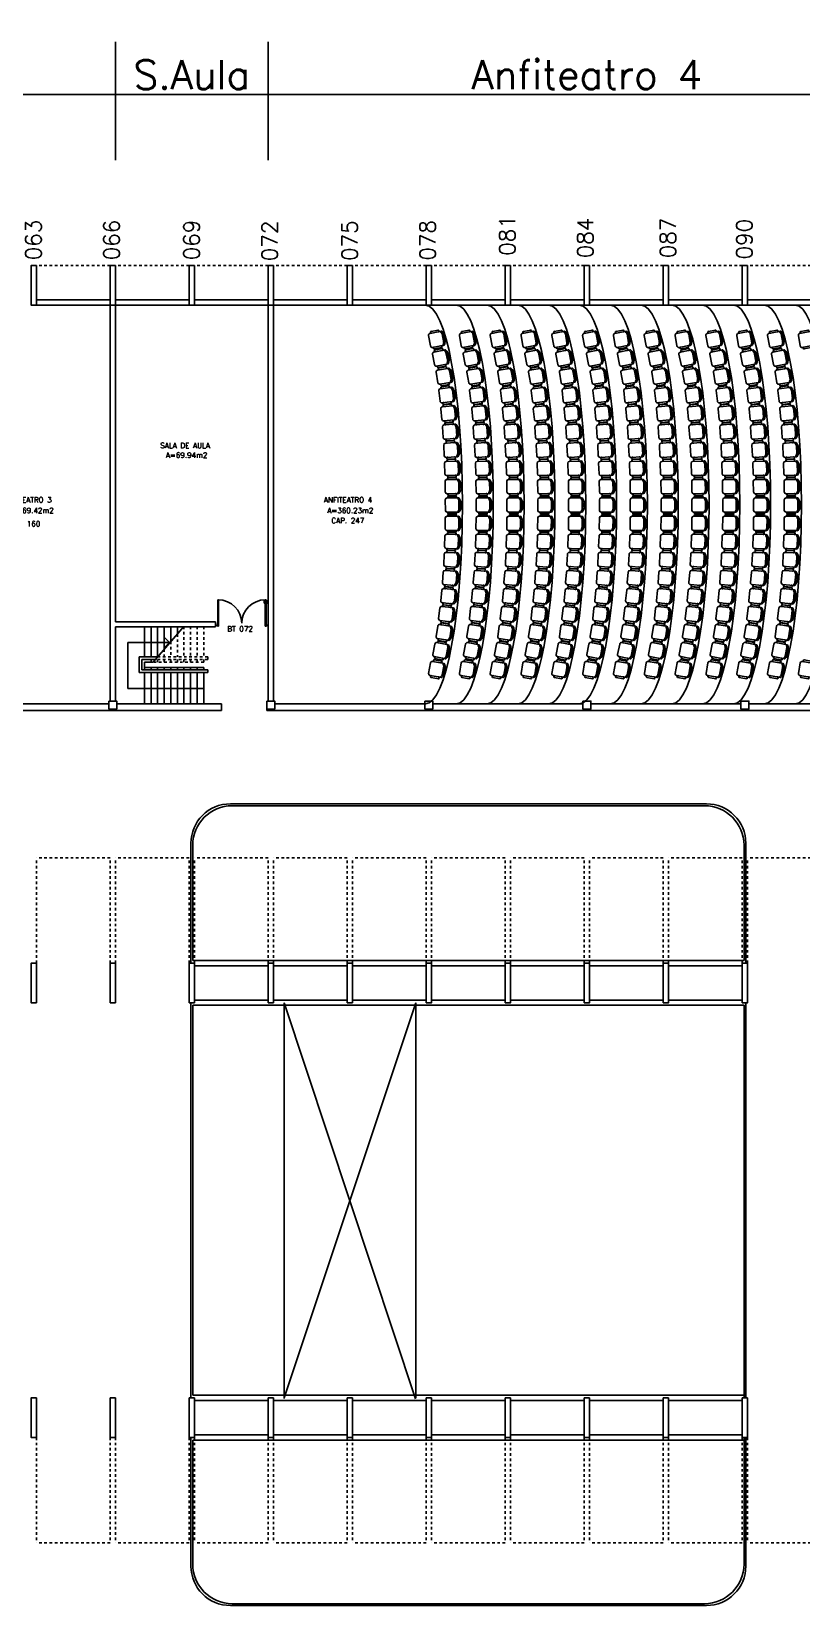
# Model space of a CAD drawing. Extents: x -250 to -5, y 354 to 449.
# Drawn here: x -173.7 to -144.4, y 388.5 to 448.3 of the extents above; entities that cross this region are included whole.
import ezdxf
from ezdxf.enums import TextEntityAlignment as Align

# ---------------------------------------------------------------- set-up
doc = ezdxf.new("R2010")
doc.units = 0
doc.header["$LTSCALE"] = 0.02
doc.header["$MEASUREMENT"] = 0
doc.header["$PDMODE"] = 98
doc.linetypes.add('HIDDEN2', pattern=[0.1875, 0.125, -0.0625])
doc.layers.get('0').update_dxf_attribs({"linetype": 'CONTINUOUS'})
doc.layers.get('DEFPOINTS').update_dxf_attribs({"linetype": 'CONTINUOUS'})
for name, color, linetype in [('ALV', 2, 'CONTINUOUS'), ('ESC', 1, 'CONTINUOUS'), ('ESQ', 2, 'CONTINUOUS'), ('ESTR', 3, 'CONTINUOUS'), ('LAYOUT-ANF', 1, 'CONTINUOUS'), ('NOPILAR1', 2, 'CONTINUOUS'), ('PISO', 1, 'CONTINUOUS'), ('PROJ', 1, 'HIDDEN2'), ('TEXTO', 2, 'CONTINUOUS'), ('TEXTO-CENTRO-CUSTO', 2, 'CONTINUOUS'), ('TEXTO-ENDEREÇO', 2, 'CONTINUOUS'), ('ÁREA', 2, 'CONTINUOUS')]:
    doc.layers.add(name, color=color, linetype=linetype)
doc.styles.add('1', font='romans.shx')
doc.styles.add('NOPILAR', font='simplex.shx', dxfattribs={"height": 0.6})
doc.styles.add('UNB-100', font='simplex.shx', dxfattribs={"height": 0.2})
doc.styles.add('UNB-100-1', font='simplex.shx', dxfattribs={"height": 0.2})
doc.dimstyles.new('1-600', dxfattribs={"dimtxt": 1.1, "dimasz": 2.5, "dimexe": 2, "dimexo": 4, "dimgap": 0.2, "dimtad": 1, "dimdec": 0, "dimzin": 4, "dimdsep": 46, "dimlunit": 6, "dimtxsty": '1', "dimblk1": 'NONE', "dimblk2": 'NONE', "dimsah": 1, "dimcen": 0, "dimclrd": 2, "dimclre": 2, "dimclrt": 2, "dimadec": 0, "dimazin": 0, "dimtfac": 1, "dimtdec": 0, "dimtmove": 2, "dimatfit": 3, "dimldrblk": 'NONE', "dimfxl": 0, "dimtolj": 1, "dimtzin": 0, "dimarcsym": 0})

# ---------------------------------------------------------------- blocks, each defined once
blk = doc.blocks.new('PILB-TTS')
blk.add_lwpolyline([(-0.3, 0.306), (0, 0.306), (0, 0), (-0.3, 0)], close=True)
blk = doc.blocks.new('ESCB-TTS')
at = {"color": 1}
for p, q in [((-2.701, 0.004), (-2.701, -1.143)), ((-2.451, 0.004), (-2.451, -1.143)), ((-1.201, 0.004), (-2.375, -1.343)), ((-2.201, 0.004), (-2.201, -1.143)), ((-1.951, 0.004), (-1.951, -0.856)), ((-1.701, 0.004), (-1.701, -0.57)), ((-1.451, -0.283), (-1.451, 0.004)), ((-2.201, -1.143), (-2.899, -1.143)), ((-2.899, -1.746), (-2.899, -1.143)), ((-0.299, -1.746), (-2.899, -1.746)), ((-2.288, -1.243), (-2.799, -1.243)), ((-2.799, -1.646), (-2.799, -1.243)), ((-0.299, -1.646), (-2.799, -1.646)), ((-2.375, -1.343), (-2.701, -1.343)), ((-2.701, -1.343), (-2.701, -1.646)), ((-1.942, -1.547), (-2.701, -1.547)), ((-2.701, -1.746), (-2.701, -2.897)), ((-2.451, -1.243), (-2.451, -1.343)), ((-2.451, -1.547), (-2.451, -1.646)), ((-2.451, -1.746), (-2.451, -2.897)), ((-2.201, -1.243), (-2.201, -1.343)), ((-2.201, -1.547), (-2.201, -1.646)), ((-2.201, -1.746), (-2.201, -2.897)), ((-1.951, -1.547), (-1.951, -1.646)), ((-1.951, -1.746), (-1.951, -2.897)), ((-1.665, -1.547), (-1.942, -1.547)), ((-0.944, -1.547), (-1.73, -1.547)), ((-1.701, -1.547), (-1.701, -1.646)), ((-1.701, -1.746), (-1.701, -2.897)), ((-1.451, -1.243), (-1.451, -1.343)), ((-1.451, -1.547), (-1.451, -1.646)), ((-1.451, -1.746), (-1.451, -2.897)), ((-1.201, -1.547), (-1.201, -1.646)), ((-1.201, -1.746), (-1.201, -2.897)), ((-0.951, -1.547), (-0.951, -1.646)), ((-0.951, -1.746), (-0.951, -2.897)), ((-0.451, -1.547), (-0.944, -1.547)), ((-0.701, -1.547), (-0.701, -1.646)), ((-0.701, -1.746), (-0.701, -2.897)), ((-0.451, -1.547), (-0.451, -1.646)), ((-0.451, -1.746), (-0.451, -2.897)), ((-0.299, -1.746), (-0.299, -1.646))]:
    blk.add_line(p, q, dxfattribs=at)
at = {"color": 1, "linetype": 'HIDDEN2'}
for p, q in [((-1.201, 0.004), (-1.201, -1.143)), ((-0.951, 0.004), (-0.951, -1.143)), ((-0.701, 0.004), (-0.701, -1.143)), ((-0.451, 0.004), (-0.451, -1.143)), ((-1.701, -0.57), (-1.701, -1.143)), ((-1.451, -0.283), (-1.451, -1.143)), ((-0.299, -1.143), (-2.201, -1.143)), ((-1.951, -0.856), (-1.951, -1.143)), ((-0.299, -1.243), (-0.299, -1.143)), ((-0.451, -1.343), (-2.375, -1.343)), ((-0.299, -1.243), (-2.288, -1.243)), ((-1.951, -1.243), (-1.951, -1.343)), ((-1.701, -1.243), (-1.701, -1.343)), ((-1.201, -1.243), (-1.201, -1.343)), ((-0.951, -1.243), (-0.951, -1.343)), ((-0.701, -1.243), (-0.701, -1.343)), ((-0.451, -1.243), (-0.451, -1.343))]:
    blk.add_line(p, q, dxfattribs=at)
blk = doc.blocks.new('PTDP-TTS')
at = {"color": 2}
for p, q in [((0.084, 0.9), (0.115, 0.9)), ((0.084, -0.1), (0.084, 0.9)), ((0.114, -0.1), (0.114, 0.9)), ((1.884, 0.9), (1.914, 0.9)), ((1.884, -0.1), (1.884, 0.9)), ((1.914, -0.1), (1.914, 0.9)), ((0.084, -0.1), (0.115, -0.1)), ((1.885, -0.101), (1.915, -0.101))]:
    blk.add_line(p, q, dxfattribs=at)
at = {"color": 1}
for centre, radius, start, end in [((0.114, 0.006), 0.892, 0, 90), ((1.899, 0.006), 0.892, 90, 180), ((0.098, 0), 0.098, 180, 270), ((1.896, -0.001), 0.0991, 271.7192, 0)]:
    blk.add_arc(centre, radius, start, end, dxfattribs=at)
at = {"layer": 'ESQ', "color": 1}
for p, q in [((0.044, 0.86), (0.044, 0.77)), ((0.044, 0.86), (0.084, 0.86)), ((0.054, 0.77), (0.044, 0.77)), ((0.054, 0.85), (0.054, 0.77)), ((0.054, 0.85), (0.084, 0.85)), ((0.154, 0.86), (0.114, 0.86)), ((0.144, 0.85), (0.114, 0.85)), ((0.144, 0.85), (0.144, 0.77)), ((0.144, 0.77), (0.154, 0.77)), ((0.154, 0.86), (0.154, 0.77))]:
    blk.add_line(p, q, dxfattribs=at)
blk = doc.blocks.new('*D47')
at = {"color": 2, "linetype": 'ByBlock', "transparency": 16777216}
for p, q in [((-178.088, 433.655), (-178.088, 438.155)), ((-159.888, 433.655), (-159.888, 438.155)), ((-178.088, 436.155), (-159.888, 436.155))]:
    blk.add_line(p, q, dxfattribs=at)
at = {"layer": 'DEFPOINTS', "color": 0, "linetype": 'ByBlock', "transparency": 16777216}
for p in [(-159.888, 436.155), (-178.088, 429.655), (-159.888, 429.655)]:
    blk.add_point(p, dxfattribs=at)
at = {"color": 2, "linetype": 'ByBlock', "transparency": 16777216, "insert": (-168.988, 436.905), "char_height": 1.1, "attachment_point": 5, "style": '1'}
blk.add_mtext('\\A1;Anfiteatro 3', dxfattribs=at)
blk = doc.blocks.new('_NONE')
at = {"color": 0, "linetype": 'ByBlock'}
blk.add_circle((0, 0), 0.25, dxfattribs=at)
blk = doc.blocks.new('*D45')
at = {"color": 2, "linetype": 'ByBlock', "transparency": 16777216}
for p, q in [((-154.088, 433.655), (-154.088, 438.155)), ((-129.888, 433.655), (-129.888, 438.155)), ((-154.088, 436.155), (-129.888, 436.155))]:
    blk.add_line(p, q, dxfattribs=at)
at = {"layer": 'DEFPOINTS', "color": 0, "linetype": 'ByBlock', "transparency": 16777216}
for p in [(-129.888, 436.155), (-154.088, 429.655), (-129.888, 429.655)]:
    blk.add_point(p, dxfattribs=at)
at = {"color": 2, "linetype": 'ByBlock', "transparency": 16777216, "insert": (-141.988, 436.905), "char_height": 1.1, "attachment_point": 5, "style": '1'}
blk.add_mtext('\\A1;Anfiteatro 4', dxfattribs=at)
blk = doc.blocks.new('*D44')
at = {"color": 2, "linetype": 'ByBlock', "transparency": 16777216}
for p, q in [((-159.888, 433.655), (-159.888, 438.155)), ((-154.088, 433.655), (-154.088, 438.155)), ((-159.888, 436.155), (-154.088, 436.155))]:
    blk.add_line(p, q, dxfattribs=at)
at = {"layer": 'DEFPOINTS', "color": 0, "linetype": 'ByBlock', "transparency": 16777216}
for p in [(-154.088, 436.155), (-159.888, 429.655), (-154.088, 429.655)]:
    blk.add_point(p, dxfattribs=at)
at = {"color": 2, "linetype": 'ByBlock', "transparency": 16777216, "insert": (-156.988, 436.905), "char_height": 1.1, "attachment_point": 5, "style": '1'}
blk.add_mtext('\\A1;S.Aula', dxfattribs=at)
blk = doc.blocks.new('CHAIR7')
for p, q in [((0, 9), (0, -9)), ((20, 12), (3, 12)), ((5.125, 15.041986), (17.875, 15.041986)), ((23, -7.440115), (23, 7.440115)), ((3, -12), (20, -12)), ((5.125, -15), (17.875, -15))]:
    blk.add_line(p, q)
for centre, radius, start, end in [((3, 9), 3, 90, 180), ((5.5625, 13.541986), 1.5625, 73.739795, 286.260205), ((17.4375, 13.541986), 1.5625, 253.739795, 106.260205), ((20, 9), 3, 62.415559, 90), ((22.344677, 11.120498), 1.096801, 53.309935, 212.027413), ((4.823592, 0), 19.640192, 327.575753, 32.424247), ((7, 0), 20, 323.130102, 36.869898), ((3, -9), 3, 180, 270), ((5.5625, -13.5), 1.5625, 73.739795, 286.260205), ((17.4375, -13.5), 1.5625, 253.739795, 106.260205), ((20, -9), 3, 270, 297.584441), ((22.344677, -11.120498), 1.096801, 147.972587, 306.690065)]:
    blk.add_arc(centre, radius, start, end)

msp = doc.modelspace()

# ---------------------------------------------------------------- linework, layer by layer
at = {"layer": 'ALV'}
for p, q in [((-173.496, 438.103), (-170.696, 438.103)), ((-173.496, 437.903), (-170.696, 437.903)), ((-170.696, 437.903), (-170.696, 422.867)), ((-170.496, 438.103), (-167.696, 438.103)), ((-170.496, 437.903), (-170.496, 425.88)), ((-170.496, 437.903), (-167.696, 437.903)), ((-167.496, 438.103), (-164.696, 438.103)), ((-167.496, 437.903), (-164.696, 437.903)), ((-164.696, 437.903), (-164.696, 422.867)), ((-164.496, 438.103), (-161.696, 438.103)), ((-164.496, 437.903), (-164.496, 422.867)), ((-164.496, 437.903), (-161.696, 437.903)), ((-161.496, 438.103), (-158.696, 438.103)), ((-161.496, 437.903), (-158.696, 437.903)), ((-158.496, 438.103), (-155.696, 438.103)), ((-158.496, 437.903), (-155.696, 437.903)), ((-155.496, 438.103), (-152.696, 438.103)), ((-155.496, 437.903), (-152.696, 437.903)), ((-152.496, 438.103), (-149.696, 438.103)), ((-152.496, 437.903), (-149.696, 437.903)), ((-149.496, 438.103), (-146.696, 438.103)), ((-149.496, 437.903), (-146.696, 437.903)), ((-146.496, 438.103), (-143.696, 438.103)), ((-146.496, 437.903), (-143.696, 437.903)), ((-170.496, 425.88), (-166.691, 425.88)), ((-170.496, 425.68), (-166.691, 425.68)), ((-170.496, 425.68), (-170.496, 422.867)), ((-166.691, 425.88), (-166.691, 425.68)), ((-170.746, 422.763), (-176.446, 422.763)), ((-170.446, 422.763), (-166.469, 422.763)), ((-166.469, 422.513), (-166.469, 422.763)), ((-158.746, 422.763), (-164.446, 422.763)), ((-152.746, 422.763), (-158.446, 422.763)), ((-146.746, 422.763), (-152.446, 422.763)), ((-140.746, 422.763), (-146.446, 422.763)), ((-170.595, 422.513), (-176.594, 422.513)), ((-166.469, 422.513), (-170.945, 422.513)), ((-164.746, 422.562), (-164.746, 422.513)), ((-158.595, 422.513), (-164.746, 422.513)), ((-152.595, 422.513), (-158.594, 422.513)), ((-146.595, 422.513), (-152.594, 422.513)), ((-140.446, 422.513), (-146.594, 422.513))]:
    msp.add_line(p, q, dxfattribs=at)
at = {"layer": 'ESC'}
for p, q in [((-170.02, 425.09), (-170.02, 423.338)), ((-168.441, 425.09), (-170.02, 425.09)), ((-168.441, 425.09), (-168.617, 425.267)), ((-168.441, 425.09), (-168.617, 424.913)), ((-167.144, 423.338), (-170.02, 423.338))]:
    msp.add_line(p, q, dxfattribs=at)
at = {"layer": 'ESQ'}
for p, q in [((-164.85, 426.673), (-164.809, 426.673)), ((-164.85, 426.673), (-164.85, 426.583)), ((-164.84, 426.583), (-164.849, 426.583)), ((-164.84, 426.663), (-164.84, 426.583)), ((-164.84, 426.663), (-164.809, 426.663)), ((-164.739, 426.673), (-164.779, 426.673)), ((-164.749, 426.663), (-164.779, 426.663)), ((-164.749, 426.663), (-164.749, 426.583)), ((-164.749, 426.583), (-164.74, 426.583)), ((-164.739, 426.673), (-164.739, 426.583))]:
    msp.add_line(p, q, dxfattribs=at)
at = {"layer": 'ESTR'}
for points in [[(-173.496, 439.403), (-173.496, 437.903), (-173.696, 437.903), (-173.696, 439.403)], [(-170.496, 439.403), (-170.496, 437.903), (-170.696, 437.903), (-170.696, 439.403)], [(-167.496, 439.403), (-167.496, 437.903), (-167.696, 437.903), (-167.696, 439.403)], [(-164.496, 439.403), (-164.496, 437.903), (-164.696, 437.903), (-164.696, 439.403)], [(-161.496, 439.403), (-161.496, 437.903), (-161.696, 437.903), (-161.696, 439.403)], [(-158.496, 439.403), (-158.496, 437.903), (-158.696, 437.903), (-158.696, 439.403)], [(-155.496, 439.403), (-155.496, 437.903), (-155.696, 437.903), (-155.696, 439.403)], [(-152.496, 439.403), (-152.496, 437.903), (-152.696, 437.903), (-152.696, 439.403)], [(-149.496, 439.403), (-149.496, 437.903), (-149.696, 437.903), (-149.696, 439.403)], [(-146.496, 439.403), (-146.496, 437.903), (-146.696, 437.903), (-146.696, 439.403)], [(-173.496, 412.912), (-173.496, 411.412), (-173.696, 411.412), (-173.696, 412.912)], [(-170.496, 412.912), (-170.496, 411.412), (-170.696, 411.412), (-170.696, 412.912)], [(-167.496, 412.912), (-167.496, 411.412), (-167.696, 411.412), (-167.696, 412.912)], [(-164.496, 412.912), (-164.496, 411.412), (-164.696, 411.412), (-164.696, 412.912)], [(-161.496, 412.912), (-161.496, 411.412), (-161.696, 411.412), (-161.696, 412.912)], [(-158.496, 412.912), (-158.496, 411.412), (-158.696, 411.412), (-158.696, 412.912)], [(-155.496, 412.912), (-155.496, 411.412), (-155.696, 411.412), (-155.696, 412.912)], [(-152.496, 412.912), (-152.496, 411.412), (-152.696, 411.412), (-152.696, 412.912)], [(-149.496, 412.912), (-149.496, 411.412), (-149.696, 411.412), (-149.696, 412.912)], [(-146.496, 412.912), (-146.496, 411.412), (-146.696, 411.412), (-146.696, 412.912)], [(-173.496, 396.402), (-173.496, 394.902), (-173.696, 394.902), (-173.696, 396.402)], [(-170.496, 396.402), (-170.496, 394.902), (-170.696, 394.902), (-170.696, 396.402)], [(-167.496, 396.402), (-167.496, 394.902), (-167.696, 394.902), (-167.696, 396.402)], [(-164.496, 396.402), (-164.496, 394.902), (-164.696, 394.902), (-164.696, 396.402)], [(-161.496, 396.402), (-161.496, 394.902), (-161.696, 394.902), (-161.696, 396.402)], [(-158.496, 396.402), (-158.496, 394.902), (-158.696, 394.902), (-158.696, 396.402)], [(-155.496, 396.402), (-155.496, 394.902), (-155.696, 394.902), (-155.696, 396.402)], [(-152.496, 396.402), (-152.496, 394.902), (-152.696, 394.902), (-152.696, 396.402)], [(-149.496, 396.402), (-149.496, 394.902), (-149.696, 394.902), (-149.696, 396.402)], [(-146.496, 396.402), (-146.496, 394.902), (-146.696, 394.902), (-146.696, 396.402)]]:
    msp.add_lwpolyline(points, close=True, dxfattribs=at)
at = {"layer": 'LAYOUT-ANF'}
for centre, ratio in [((-158.726, 430.333), 0.185811), ((-157.556, 430.333), 0.185811), ((-156.386, 430.333), 0.185811), ((-155.216, 430.333), 0.185811), ((-154.046, 430.333), 0.185811), ((-152.876, 430.333), 0.185811), ((-151.706, 430.333), 0.185811), ((-150.536, 430.333), 0.185811), ((-149.366, 430.333), 0.185811), ((-148.196, 430.333), 0.185811), ((-147.026, 430.333), 0.185811), ((-145.856, 430.333), 0.185811), ((-144.686, 430.333), 0.185875)]:
    msp.add_ellipse(centre, major_axis=(0, 7.57), ratio=ratio, start_param=3.141593, end_param=6.283185, dxfattribs=at)
at = {"layer": 'PISO'}
for p, q in [((-148.061, 418.963), (-166.131, 418.963)), ((-148.131, 418.893), (-166.061, 418.893)), ((-167.631, 412.912), (-167.631, 417.463)), ((-167.561, 413.012), (-167.561, 417.393)), ((-146.631, 413.012), (-146.631, 417.393)), ((-146.561, 412.912), (-146.561, 417.463)), ((-167.631, 396.402), (-167.631, 411.412)), ((-167.561, 396.502), (-167.561, 411.312)), ((-164.096, 411.412), (-159.098, 396.369)), ((-164.096, 411.412), (-164.096, 396.379)), ((-159.085, 411.412), (-164.096, 396.402)), ((-159.085, 411.412), (-159.085, 396.409)), ((-146.631, 411.312), (-146.631, 396.402)), ((-146.561, 411.412), (-146.561, 396.402)), ((-167.631, 394.902), (-167.631, 390.018)), ((-167.561, 394.802), (-167.561, 390.088)), ((-146.631, 394.902), (-146.631, 390.088)), ((-146.561, 394.902), (-146.561, 390.018)), ((-148.131, 388.588), (-166.061, 388.588)), ((-148.061, 388.518), (-166.131, 388.518))]:
    msp.add_line(p, q, dxfattribs=at)
at = {"layer": 'PISO', "color": 1}
for p, q in [((-167.561, 413.012), (-146.631, 413.012)), ((-167.496, 412.812), (-164.696, 412.812)), ((-164.496, 412.812), (-161.696, 412.812)), ((-161.496, 412.812), (-158.696, 412.812)), ((-158.496, 412.812), (-155.696, 412.812)), ((-155.496, 412.812), (-152.696, 412.812)), ((-152.496, 412.812), (-149.696, 412.812)), ((-149.496, 412.812), (-146.696, 412.812)), ((-146.631, 411.312), (-167.561, 411.312)), ((-164.696, 411.512), (-167.496, 411.512)), ((-161.696, 411.512), (-164.496, 411.512)), ((-158.696, 411.512), (-161.496, 411.512)), ((-155.696, 411.512), (-158.496, 411.512)), ((-152.696, 411.512), (-155.496, 411.512)), ((-149.696, 411.512), (-152.496, 411.512)), ((-146.696, 411.512), (-149.496, 411.512)), ((-167.561, 396.502), (-146.631, 396.502)), ((-167.496, 396.302), (-164.696, 396.302)), ((-164.496, 396.302), (-161.696, 396.302)), ((-161.496, 396.302), (-158.696, 396.302)), ((-158.496, 396.302), (-155.696, 396.302)), ((-155.496, 396.302), (-152.696, 396.302)), ((-152.496, 396.302), (-149.696, 396.302)), ((-149.496, 396.302), (-146.696, 396.302)), ((-146.631, 394.802), (-167.561, 394.802)), ((-164.696, 395.002), (-167.496, 395.002)), ((-161.696, 395.002), (-164.496, 395.002)), ((-158.696, 395.002), (-161.496, 395.002)), ((-155.696, 395.002), (-158.496, 395.002)), ((-152.696, 395.002), (-155.496, 395.002)), ((-149.696, 395.002), (-152.496, 395.002)), ((-146.696, 395.002), (-149.496, 395.002))]:
    msp.add_line(p, q, dxfattribs=at)
at = {"layer": 'PISO'}
for centre, start, end in [((-166.131, 417.463), 90, 180), ((-166.061, 417.393), 90, 180), ((-148.131, 417.393), 360, 90), ((-148.061, 417.463), 0, 90), ((-166.131, 390.018), 180, 270), ((-166.061, 390.088), 180, 270), ((-148.131, 390.088), 270, 0), ((-148.061, 390.018), 270, 0)]:
    msp.add_arc(centre, 1.5, start, end, dxfattribs=at)
at = {"layer": 'PROJ'}
for p, q in [((-170.696, 439.403), (-173.496, 439.403)), ((-167.696, 439.403), (-170.496, 439.403)), ((-164.696, 439.403), (-167.496, 439.403)), ((-161.696, 439.403), (-164.496, 439.403)), ((-158.696, 439.403), (-161.496, 439.403)), ((-155.696, 439.403), (-158.496, 439.403)), ((-152.696, 439.403), (-155.496, 439.403)), ((-149.696, 439.403), (-152.496, 439.403)), ((-146.696, 439.403), (-149.496, 439.403)), ((-143.696, 439.403), (-146.496, 439.403)), ((-173.496, 412.912), (-173.496, 416.912)), ((-170.696, 416.912), (-173.496, 416.912)), ((-170.696, 412.912), (-170.696, 416.912)), ((-167.696, 416.912), (-170.496, 416.912)), ((-170.496, 412.912), (-170.496, 416.912)), ((-167.696, 412.912), (-167.696, 416.912)), ((-167.496, 412.912), (-167.496, 416.912)), ((-164.696, 416.912), (-167.496, 416.912)), ((-164.696, 412.912), (-164.696, 416.912)), ((-164.496, 412.912), (-164.496, 416.912)), ((-161.696, 416.912), (-164.496, 416.912)), ((-161.696, 412.912), (-161.696, 416.912)), ((-161.496, 412.912), (-161.496, 416.912)), ((-158.696, 416.912), (-161.496, 416.912)), ((-158.696, 412.912), (-158.696, 416.912)), ((-158.496, 412.912), (-158.496, 416.912)), ((-155.696, 416.912), (-158.496, 416.912)), ((-155.696, 412.912), (-155.696, 416.912)), ((-152.696, 416.912), (-155.496, 416.912)), ((-155.496, 412.912), (-155.496, 416.912)), ((-152.696, 412.912), (-152.696, 416.912)), ((-152.496, 412.912), (-152.496, 416.912)), ((-149.696, 416.912), (-152.496, 416.912)), ((-149.696, 412.912), (-149.696, 416.912)), ((-146.696, 416.912), (-149.496, 416.912)), ((-149.496, 412.912), (-149.496, 416.912)), ((-146.696, 412.912), (-146.696, 416.912)), ((-146.496, 412.912), (-146.496, 416.912)), ((-143.696, 416.912), (-146.496, 416.912)), ((-173.496, 394.902), (-173.496, 390.902)), ((-170.696, 394.902), (-170.696, 390.902)), ((-170.496, 394.902), (-170.496, 390.902)), ((-167.696, 394.902), (-167.696, 390.902)), ((-167.496, 394.902), (-167.496, 390.902)), ((-164.696, 394.902), (-164.696, 390.902)), ((-164.496, 394.902), (-164.496, 390.902)), ((-161.696, 394.902), (-161.696, 390.902)), ((-161.496, 394.902), (-161.496, 390.902)), ((-158.696, 394.902), (-158.696, 390.902)), ((-158.496, 394.902), (-158.496, 390.902)), ((-155.696, 394.902), (-155.696, 390.902)), ((-155.496, 394.902), (-155.496, 390.902)), ((-152.696, 394.902), (-152.696, 390.902)), ((-152.496, 394.902), (-152.496, 390.902)), ((-149.696, 394.902), (-149.696, 390.902)), ((-149.496, 394.902), (-149.496, 390.902)), ((-146.696, 394.902), (-146.696, 390.902)), ((-146.496, 394.902), (-146.496, 390.902)), ((-170.696, 390.902), (-173.496, 390.902)), ((-167.696, 390.902), (-170.496, 390.902)), ((-164.696, 390.902), (-167.496, 390.902)), ((-161.696, 390.902), (-164.496, 390.902)), ((-158.696, 390.902), (-161.496, 390.902)), ((-155.696, 390.902), (-158.496, 390.902)), ((-152.696, 390.902), (-155.496, 390.902)), ((-149.696, 390.902), (-152.496, 390.902)), ((-146.696, 390.902), (-149.496, 390.902)), ((-143.696, 390.902), (-146.496, 390.902))]:
    msp.add_line(p, q, dxfattribs=at)

# ---------------------------------------------------------------- block references
at = {"color": 7}
msp.add_blockref('ESCB-TTS', (-166.693, 425.692), dxfattribs=at)
at = {"layer": 'ESQ', "xscale": -1}
msp.add_blockref('PTDP-TTS', (-164.695, 425.812), dxfattribs=at)
at = {"layer": 'ESTR', "color": 7}
for p in [(-170.446, 422.562), (-164.446, 422.562)]:
    msp.add_blockref('PILB-TTS', p, dxfattribs=at)
at = {"layer": 'ESTR', "color": 9}
for p in [(-158.446, 422.562), (-152.446, 422.562), (-146.446, 422.562)]:
    msp.add_blockref('PILB-TTS', p, dxfattribs=at)
at = {"layer": 'LAYOUT-ANF', "xscale": 0.0225, "yscale": 0.0225, "zscale": 0.0225}
for p, rotation in [((-158.572, 436.551), 9.999999999999982), ((-157.402, 436.551), 9.999999999999982), ((-156.232, 436.551), 9.999999999999982), ((-155.062, 436.551), 9.999999999999982), ((-153.892, 436.551), 9.999999999999982), ((-152.722, 436.551), 9.999999999999982), ((-151.552, 436.551), 9.999999999999982), ((-150.382, 436.551), 9.999999999999982), ((-149.212, 436.551), 9.999999999999982), ((-148.042, 436.551), 9.999999999999982), ((-146.872, 436.551), 9.999999999999982), ((-145.702, 436.551), 9.999999999999982), ((-144.532, 436.551), 9.999999999999982), ((-158.422, 435.84), 10.99999999999998), ((-157.252, 435.84), 10.99999999999998), ((-156.082, 435.84), 10.99999999999998), ((-154.912, 435.84), 10.99999999999998), ((-153.742, 435.84), 10.99999999999998), ((-152.572, 435.84), 10.99999999999998), ((-151.402, 435.84), 10.99999999999998), ((-150.232, 435.84), 10.99999999999998), ((-149.062, 435.84), 10.99999999999998), ((-147.892, 435.84), 10.99999999999998), ((-146.722, 435.84), 10.99999999999998), ((-145.552, 435.84), 10.99999999999998), ((-158.287, 435.151), 10.1307071510238), ((-157.117, 435.151), 10.1307071510238), ((-155.947, 435.151), 10.1307071510238), ((-154.777, 435.151), 10.1307071510238), ((-153.607, 435.151), 10.1307071510238), ((-152.437, 435.151), 10.1307071510238), ((-151.267, 435.151), 10.1307071510238), ((-150.097, 435.151), 10.1307071510238), ((-148.927, 435.151), 10.1307071510238), ((-147.757, 435.151), 10.1307071510238), ((-146.587, 435.151), 10.1307071510238), ((-145.417, 435.151), 10.1307071510238), ((-158.196, 434.453), 6.81855123706085), ((-157.026, 434.453), 6.81855123706085), ((-155.856, 434.453), 6.81855123706085), ((-154.686, 434.453), 6.81855123706085), ((-153.516, 434.453), 6.81855123706085), ((-152.346, 434.453), 6.81855123706085), ((-151.176, 434.453), 6.81855123706085), ((-150.006, 434.453), 6.81855123706085), ((-148.836, 434.453), 6.81855123706085), ((-147.666, 434.453), 6.81855123706085), ((-146.496, 434.453), 6.81855123706085), ((-145.326, 434.453), 6.81855123706085), ((-158.121, 433.766), 5.658372849672388), ((-156.951, 433.766), 5.658372849672388), ((-155.781, 433.766), 5.658372849672388), ((-154.611, 433.766), 5.658372849672388), ((-153.441, 433.766), 5.658372849672388), ((-152.271, 433.766), 5.658372849672388), ((-151.101, 433.766), 5.658372849672388), ((-149.931, 433.766), 5.658372849672388), ((-148.761, 433.766), 5.658372849672388), ((-147.591, 433.766), 5.658372849672388), ((-146.421, 433.766), 5.658372849672388), ((-145.251, 433.766), 5.658372849672388), ((-158.067, 433.077), 3.623111635433578), ((-156.897, 433.077), 3.623111635433578), ((-155.727, 433.077), 3.623111635433578), ((-154.557, 433.077), 3.623111635433578), ((-153.387, 433.077), 3.623111635433578), ((-152.217, 433.077), 3.623111635433578), ((-151.047, 433.077), 3.623111635433578), ((-149.877, 433.077), 3.623111635433578), ((-148.707, 433.077), 3.623111635433578), ((-147.537, 433.077), 3.623111635433578), ((-146.367, 433.077), 3.623111635433578), ((-145.197, 433.077), 3.623111635433578), ((-158.023, 432.387), 2.834616221290348), ((-156.853, 432.387), 2.834616221290348), ((-155.683, 432.387), 2.834616221290348), ((-154.513, 432.387), 2.834616221290348), ((-153.343, 432.387), 2.834616221290348), ((-152.173, 432.387), 2.834616221290348), ((-151.003, 432.387), 2.834616221290348), ((-149.833, 432.387), 2.834616221290348), ((-148.663, 432.387), 2.834616221290348), ((-147.493, 432.387), 2.834616221290348), ((-146.323, 432.387), 2.834616221290348), ((-145.153, 432.387), 2.834616221290348), ((-157.993, 431.697), 1.849715392606258), ((-156.823, 431.697), 1.849715392606258), ((-155.653, 431.697), 1.849715392606258), ((-154.483, 431.697), 1.849715392606258), ((-153.313, 431.697), 1.849715392606258), ((-152.143, 431.697), 1.849715392606258), ((-150.973, 431.697), 1.849715392606258), ((-149.803, 431.697), 1.849715392606258), ((-148.633, 431.697), 1.849715392606258), ((-147.463, 431.697), 1.849715392606258), ((-146.293, 431.697), 1.849715392606258), ((-145.123, 431.697), 1.849715392606258), ((-157.975, 431.008), 0.8552916914552524), ((-156.805, 431.008), 0.8552916914552524), ((-155.635, 431.008), 0.8552916914552524), ((-154.465, 431.008), 0.8552916914552524), ((-153.295, 431.008), 0.8552916914552524), ((-152.125, 431.008), 0.8552916914552524), ((-150.955, 431.008), 0.8552916914552524), ((-149.785, 431.008), 0.8552916914552524), ((-148.615, 431.008), 0.8552916914552524), ((-147.445, 431.008), 0.8552916914552524), ((-146.275, 431.008), 0.8552916914552524), ((-145.105, 431.008), 0.8552916914552524), ((-157.971, 430.309), 0.06948850904215043), ((-156.801, 430.309), 0.06948850904215043), ((-155.631, 430.309), 0.06948850904215043), ((-154.461, 430.309), 0.06948850904215043), ((-153.291, 430.309), 0.06948850904215043), ((-152.121, 430.309), 0.06948850904215043), ((-150.951, 430.309), 0.06948850904215043), ((-149.781, 430.309), 0.06948850904215043), ((-148.611, 430.309), 0.06948850904215043), ((-147.441, 430.309), 0.06948850904215043), ((-146.271, 430.309), 0.06948850904215043), ((-145.101, 430.309), 0.06948850904215043), ((-157.974, 429.618), 359.2321291169957), ((-156.804, 429.618), 359.2321291169957), ((-155.634, 429.618), 359.2321291169957), ((-154.464, 429.618), 359.2321291169957), ((-153.294, 429.618), 359.2321291169957), ((-152.124, 429.618), 359.2321291169957), ((-150.954, 429.618), 359.2321291169957), ((-149.784, 429.618), 359.2321291169957), ((-148.614, 429.618), 359.2321291169957), ((-147.444, 429.618), 359.2321291169957), ((-146.274, 429.618), 359.2321291169957), ((-145.104, 429.618), 359.2321291169957), ((-157.993, 428.933), 357.8966997366167), ((-156.823, 428.933), 357.8966997366167), ((-155.653, 428.933), 357.8966997366167), ((-154.483, 428.933), 357.8966997366167), ((-153.313, 428.933), 357.8966997366167), ((-152.143, 428.933), 357.8966997366167), ((-150.973, 428.933), 357.8966997366167), ((-149.803, 428.933), 357.8966997366167), ((-148.633, 428.933), 357.8966997366167), ((-147.463, 428.933), 357.8966997366167), ((-146.293, 428.933), 357.8966997366167), ((-145.123, 428.933), 357.8966997366167), ((-158.023, 428.246), 357.2208659575314), ((-156.853, 428.246), 357.2208659575314), ((-155.683, 428.246), 357.2208659575314), ((-154.513, 428.246), 357.2208659575314), ((-153.343, 428.246), 357.2208659575314), ((-152.173, 428.246), 357.2208659575314), ((-151.003, 428.246), 357.2208659575314), ((-149.833, 428.246), 357.2208659575314), ((-148.663, 428.246), 357.2208659575314), ((-147.493, 428.246), 357.2208659575314), ((-146.323, 428.246), 357.2208659575314), ((-145.153, 428.246), 357.2208659575314), ((-158.068, 427.564), 355.4629587027982), ((-156.898, 427.564), 355.4629587027982), ((-155.728, 427.564), 355.4629587027982), ((-154.558, 427.564), 355.4629587027982), ((-153.388, 427.564), 355.4629587027982), ((-152.218, 427.564), 355.4629587027982), ((-151.048, 427.564), 355.4629587027982), ((-149.878, 427.564), 355.4629587027982), ((-148.708, 427.564), 355.4629587027982), ((-147.538, 427.564), 355.4629587027982), ((-146.368, 427.564), 355.4629587027982), ((-145.198, 427.564), 355.4629587027982), ((-158.125, 426.873), 354.501511941658), ((-156.955, 426.873), 354.501511941658), ((-155.785, 426.873), 354.501511941658), ((-154.615, 426.873), 354.501511941658), ((-153.445, 426.873), 354.501511941658), ((-152.275, 426.873), 354.501511941658), ((-151.105, 426.873), 354.501511941658), ((-149.935, 426.873), 354.501511941658), ((-148.765, 426.873), 354.501511941658), ((-147.595, 426.873), 354.501511941658), ((-146.425, 426.873), 354.501511941658), ((-145.255, 426.873), 354.501511941658), ((-158.202, 426.196), 353.5678324340315), ((-157.032, 426.196), 353.5678324340315), ((-155.862, 426.196), 353.5678324340315), ((-154.692, 426.196), 353.5678324340315), ((-153.522, 426.196), 353.5678324340315), ((-152.352, 426.196), 353.5678324340315), ((-151.182, 426.196), 353.5678324340315), ((-150.012, 426.196), 353.5678324340315), ((-148.842, 426.196), 353.5678324340315), ((-147.672, 426.196), 353.5678324340315), ((-146.502, 426.196), 353.5678324340315), ((-145.332, 426.196), 353.5678324340315), ((-158.292, 425.513), 351.3342718467202), ((-157.122, 425.513), 351.3342718467202), ((-155.952, 425.513), 351.3342718467202), ((-154.782, 425.513), 351.3342718467202), ((-153.612, 425.513), 351.3342718467202), ((-152.442, 425.513), 351.3342718467202), ((-151.272, 425.513), 351.3342718467202), ((-150.102, 425.513), 351.3342718467202), ((-148.932, 425.513), 351.3342718467202), ((-147.762, 425.513), 351.3342718467202), ((-146.592, 425.513), 351.3342718467202), ((-145.422, 425.513), 351.3342718467202), ((-158.41, 424.833), 349), ((-157.24, 424.833), 349), ((-156.07, 424.833), 349), ((-154.9, 424.833), 349), ((-153.73, 424.833), 349), ((-152.56, 424.833), 349), ((-151.39, 424.833), 349), ((-150.22, 424.833), 349), ((-149.05, 424.833), 349), ((-147.88, 424.833), 349), ((-146.71, 424.833), 349), ((-145.54, 424.833), 349), ((-158.569, 424.117), 350.0000000000001), ((-157.399, 424.117), 350.0000000000001), ((-156.229, 424.117), 350.0000000000001), ((-155.059, 424.117), 350.0000000000001), ((-153.889, 424.117), 350.0000000000001), ((-152.719, 424.117), 350.0000000000001), ((-151.549, 424.117), 350.0000000000001), ((-150.379, 424.117), 350.0000000000001), ((-149.209, 424.117), 350.0000000000001), ((-148.039, 424.117), 350.0000000000001), ((-146.869, 424.117), 350.0000000000001), ((-145.699, 424.117), 350.0000000000001), ((-144.529, 424.117), 350.0000000000001)]:
    msp.add_blockref('CHAIR7', p, dxfattribs=dict(at, rotation=rotation))

# ---------------------------------------------------------------- texts
at = {"layer": 'NOPILAR1', "style": 'NOPILAR'}
for s, p in [('084', (-152.357, 439.679)), ('084', (-152.357, 439.679)), ('087', (-149.214, 439.679)), ('087', (-149.214, 439.679)), ('063', (-173.309, 439.603)), ('063', (-173.309, 439.603)), ('066', (-170.345, 439.603)), ('066', (-170.345, 439.603)), ('069', (-167.306, 439.603)), ('069', (-167.306, 439.603)), ('072', (-164.343, 439.568)), ('072', (-164.343, 439.568)), ('075', (-161.304, 439.579)), ('075', (-161.304, 439.579)), ('078', (-158.339, 439.591)), ('078', (-158.339, 439.591)), ('081', (-155.32, 439.777)), ('081', (-155.32, 439.777)), ('090', (-146.317, 439.636)), ('090', (-146.317, 439.636))]:
    msp.add_text(s, height=0.6, rotation=90, dxfattribs=at).set_placement(p)
at = {"layer": 'TEXTO', "style": 'UNB-100'}
for s, p in [('SALA DE AULA', (-168.793, 432.471)), ('ANFITEATRO 3', (-174.751, 430.406)), ('ANFITEATRO 4', (-162.582, 430.406)), ('CAP. 247', (-162.298, 429.619)), ('CAP. 160', (-174.6, 429.499))]:
    msp.add_text(s, height=0.2, dxfattribs=at).set_placement(p)
at = {"layer": 'TEXTO-ENDEREÇO', "style": 'UNB-100-1'}
msp.add_text('BT 072', height=0.2, dxfattribs=at).set_placement((-166.247, 425.513))
at = {"layer": 'ÁREA', "style": 'UNB-100'}
for s, p in [('A=69.94m2', (-167.793, 432.105)), ('A=269.42m2', (-173.713, 430.002)), ('A=360.23m2', (-161.577, 430.002))]:
    msp.add_text(s, height=0.2, dxfattribs=at).set_placement(p, align=Align.CENTER)

# ---------------------------------------------------------------- dimensions: what is measured, and where the dimension line sits
at = {"layer": 'TEXTO-CENTRO-CUSTO'}
for base, p1, p2, text, picture, middle in [((-170.496, 445.903), (-188.696, 439.403), (-170.496, 439.403), 'Anfiteatro 3', '*D47', (-179.596, 446.653)), ((-164.696, 445.903), (-170.496, 439.403), (-164.696, 439.403), 'S.Aula', '*D44', (-167.596, 446.653)), ((-140.496, 445.903), (-164.696, 439.403), (-140.496, 439.403), 'Anfiteatro 4', '*D45', (-152.596, 446.653))]:
    dim = msp.add_linear_dim(base=base, p1=p1, p2=p2, text=text, dimstyle='1-600', dxfattribs=at)
    dim.commit()
    dim.dimension.update_dxf_attribs({"geometry": picture, "text_midpoint": middle, "insert": (-10.608, 9.749)})

doc.saveas('drawing.dxf')
